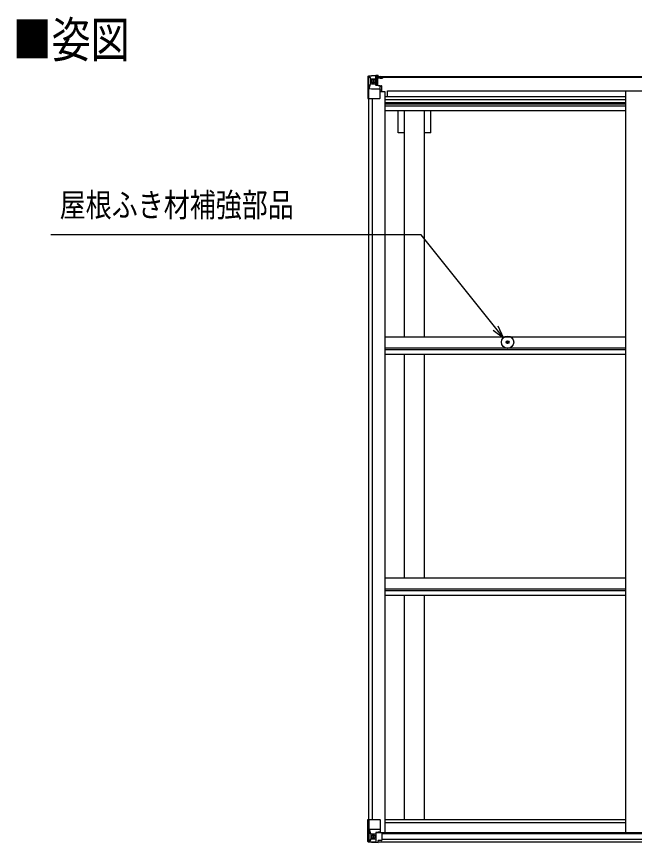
# Model space of a CAD drawing. Units: millimetres, scale not verified. Extents: x -8410 to 8410, y -5940 to 5940.
# Drawn here: x -2776 to -1065, y -250 to 2036 of the extents above; entities that cross this region are included whole.
import ezdxf
from ezdxf.enums import TextEntityAlignment as Align

# ---------------------------------------------------------------- set-up
doc = ezdxf.new("R2010")
doc.units = ezdxf.units.MM
doc.header["$LTSCALE"] = 30
for name, color, linetype in [('0-2_USER1', 3, 'Continuous'), ('0-4_YKK_13', 4, 'Continuous'), ('0-5_YKK_A1', 4, 'Continuous'), ('0-6_YKK_D', 6, 'Continuous')]:
    doc.layers.add(name, color=color, linetype=linetype)
doc.styles.add('ＭＳ ゴシック', font='')
doc.styles.get('ＭＳ ゴシック').set_extended_font_data('MS Gothic')

msp = doc.modelspace()

# ---------------------------------------------------------------- linework, layer by layer
at = {"layer": '0-4_YKK_13'}
for p, q in [((-1803.44, 1870.09), (-1803.44, 1870.05)), ((-1802.5, 1871.09), (-1802.5, 1871.09)), ((-1802.5, 1871.05), (-1802.5, 1871.09)), ((-1793.53, 1871.48), (-1801.45, 1871)), ((-1800.59, 1870.03), (-1800.6, 1869.96)), ((-1800.6, 1809.38), (-1800.6, 1869.96)), ((-1796.63, 1866.59), (-1799.36, 1870.26)), ((-1795.77, 1863.08), (-1793.44, 1863.14)), ((-1795.77, 1849.61), (-1795.77, 1863.08)), ((-1781.44, 1872.27), (-1793.44, 1871.48)), ((-1793.44, 1863.14), (-1781.44, 1863.14)), ((-1787.96, 1855.94), (-1787.96, 1854.98)), ((-1782.44, 1863.14), (-1781.44, 1863.14)), ((-1774.94, 1872.78), (-1781.44, 1872.38)), ((-1781.44, 1846.28), (-1781.44, 1872.38)), ((-1781.44, 1871.5), (-1774.94, 1871.89)), ((-1779.94, 1866.67), (-1781.44, 1866.67)), ((-1779.94, 1863.14), (-1781.44, 1863.14)), ((-1774.94, 1870.97), (-1779.94, 1870.88)), ((-1779.44, 1866.31), (-1779.94, 1866.31)), ((-1775.94, 1861.38), (-1779.94, 1861.38)), ((-1775.94, 1853.18), (-1779.94, 1853.18)), ((-1779.83, 1865.01), (-1775.94, 1865.01)), ((-1779.44, 1867.34), (-1779.44, 1865.38)), ((-1771.44, 1867.34), (-1779.44, 1867.34)), ((-1771.44, 1867.31), (-1779.44, 1867.31)), ((-1769.44, 1865.47), (-1779.44, 1865.38)), ((-1779.44, 1865.22), (-1779.44, 1865.38)), ((-1779.44, 1865.38), (-1779.44, 1865.38)), ((-1775.94, 1845.28), (-1775.94, 1865.25)), ((-1774.94, 1871.89), (-1774.94, 1872.78)), ((-1774.94, 1871.38), (-1774.94, 1871.89)), ((-1774.94, 1871.38), (-1774.94, 1870.97)), ((-1774.94, 1870.97), (-1774.94, 1870.15)), ((-1769.94, 1870.58), (-1769.94, 1870.15)), ((-1769.64, 1870.58), (-1769.94, 1870.58)), ((-1769.64, 1870.58), (-1767.95, 1870.15)), ((-1769.44, 1867.08), (-1764.44, 1867.08)), ((-1769.44, 1865.47), (-1769.44, 1867.08)), ((-1764.44, 1868), (-1764.44, 1867.08)), ((-1764.44, 1867.08), (-1763.44, 1867.08)), ((-1763.44, 1867.08), (-1763.44, 1868)), ((-1763.44, 1867.08), (-1763.44, 1865.51)), ((-1763.44, 1865.4), (-1763.44, 1865.51)), ((-1800.05, 1836.26), (-1795.91, 1848.35)), ((-1800.05, 1836.26), (-1793.44, 1836.05)), ((-1793.44, 1849.58), (-1795.77, 1849.61)), ((-1793.44, 1849.58), (-1781.44, 1849.58)), ((-1793.44, 1849.58), (-1793.44, 1849.58)), ((-1793.44, 1836.05), (-1769.44, 1836.05)), ((-1779.94, 1849.58), (-1781.44, 1849.58)), ((-1780.61, 1846.02), (-1770.26, 1844.37)), ((-1780.61, 1845.39), (-1780.61, 1846.02)), ((-1770.26, 1843.74), (-1780.61, 1845.39)), ((-1770.26, 1844.37), (-1770.26, 1843.74)), ((-1769.99, 1844.29), (-1765.94, 1844.26)), ((-1769.44, 1810.38), (-1769.44, 1843.48)), ((-1764.94, 1832.38), (-1769.44, 1832.38)), ((-1764.94, 1844.25), (-1765.94, 1844.26)), ((-1765.94, 1842.52), (-1764.94, 1842.53)), ((-1764.94, 1828.03), (-1764.94, 1844.25)), ((-1800.6, 1809.38), (-1770.44, 1809.38)), ((-1418.86, 1135.07), (-1417.75, 1135.09)), ((-1418.86, 1134.07), (-1417.75, 1134.05)), ((-1417.75, 1135.09), (-1417.24, 1135.19)), ((-1417.75, 1134.05), (-1417.24, 1133.95)), ((-1417.14, 1135.7), (-1417.24, 1135.19)), ((-1417.14, 1133.43), (-1417.24, 1133.95)), ((-1417.12, 1136.81), (-1417.14, 1135.7)), ((-1417.12, 1132.32), (-1417.14, 1133.43)), ((-1416.12, 1136.81), (-1416.1, 1135.7)), ((-1416.12, 1132.32), (-1416.1, 1133.43)), ((-1416.1, 1135.7), (-1416, 1135.19)), ((-1416.1, 1133.43), (-1416, 1133.95)), ((-1415.48, 1135.09), (-1416, 1135.19)), ((-1415.48, 1134.05), (-1416, 1133.95)), ((-1414.37, 1135.07), (-1415.48, 1135.09)), ((-1414.37, 1134.07), (-1415.48, 1134.05)), ((-1803.44, -186.6), (-1770.44, -186.6)), ((-1803.44, -247.31), (-1803.44, -186.6)), ((-1800.6, -186.6), (-1800.6, -247.18)), ((-1769.44, -187.6), (-1769.44, -220.69)), ((-1800.05, -213.48), (-1793.44, -213.26)), ((-1800.05, -213.48), (-1795.91, -225.56)), ((-1793.44, -226.8), (-1795.77, -226.83)), ((-1795.77, -226.83), (-1795.77, -240.3)), ((-1793.44, -213.26), (-1769.44, -213.26)), ((-1793.44, -226.8), (-1793.44, -226.8)), ((-1781.44, -226.8), (-1793.44, -226.8)), ((-1781.44, -222.81), (-1774.94, -222.81)), ((-1781.44, -222.81), (-1781.44, -249.6)), ((-1770.26, -220.95), (-1780.61, -222.61)), ((-1780.61, -222.61), (-1780.61, -222.81)), ((-1777.92, -222.81), (-1770.26, -221.59)), ((-1774.94, -222.81), (-1765.94, -222.84)), ((-1770.26, -221.59), (-1770.26, -220.95)), ((-1764.94, -223.75), (-1764.94, -243.91)), ((-1802.5, -248.26), (-1802.5, -248.31)), ((-1793.53, -248.69), (-1801.45, -248.22)), ((-1800.59, -247.25), (-1800.6, -247.18)), ((-1796.63, -243.81), (-1799.36, -247.47)), ((-1795.77, -240.3), (-1793.44, -240.36)), ((-1793.44, -240.35), (-1781.44, -240.35)), ((-1781.44, -249.48), (-1793.44, -248.7)), ((-1788.92, -233.16), (-1788.92, -232.2)), ((-1774.94, -249.99), (-1774.94, -244.05)), ((-1765.94, -244.62), (-1774.94, -244.68))]:
    msp.add_line(p, q, dxfattribs=at)
for points in [[(-1803.44, 1870.05), (-1803.44, 1809.38), (-1800.6, 1809.38)], [(-1802.5, 1871.09), (-1793.44, 1871.65), (-1781.44, 1872.38)], [(-1789.88, 1856.9), (-1790.84, 1856.9), (-1790.84, 1857.86), (-1789.88, 1857.86)], [(-1788.92, 1858.82), (-1788.92, 1859.78), (-1787.96, 1859.78), (-1787.96, 1858.82)], [(-1787.96, 1854.98), (-1788.92, 1854.98), (-1788.92, 1855.94)], [(-1787, 1857.86), (-1786.04, 1857.86), (-1786.04, 1856.9), (-1787, 1856.9)], [(-1774.94, 1871.38), (-1779.94, 1871.38), (-1779.94, 1845.92)], [(-1779.44, 1866.31), (-1771.44, 1866.31), (-1771.44, 1868)], [(-1764.44, 1865.35), (-1779.44, 1865.22), (-1779.44, 1865.22)], [(-1769.44, 1865.47), (-1769.44, 1865.46), (-1763.44, 1865.51)], [(-1765.94, 1844.26), (-1765.94, 1842.52), (-1769.44, 1842.51)], [(-1802.5, -248.31), (-1793.44, -248.86), (-1774.94, -249.99)], [(-1789.88, -235.08), (-1790.84, -235.08), (-1790.84, -234.12), (-1789.88, -234.12)], [(-1788.92, -232.2), (-1787.96, -232.2), (-1787.96, -233.16)], [(-1787.96, -236.04), (-1787.96, -237), (-1788.92, -237), (-1788.92, -236.04)], [(-1787, -234.12), (-1786.04, -234.12), (-1786.04, -235.08), (-1787, -235.08)], [(-1764.94, -243.91), (-1764.95, -244.01), (-1774.94, -244.05)]]:
    msp.add_lwpolyline(points, dxfattribs=at)
for centre, radius in [((-1788.44, 1857.38), 5.3), ((-1416.62, 1134.57), 17), ((-1416.62, 1134.57), 4), ((-1788.44, -234.6), 5.3)]:
    msp.add_circle(centre, radius, dxfattribs=at)
for centre, radius, start, end in [((-1802.44, 1870.09), 0.999, 93.4424, 179.95083), ((-1802.44, 1870.09), 1, 93.50017, 180.00079), ((-1802.44, 1870.05), 0.999, 93.4424, 179.95083), ((-1801.29, 1883.7), 12.7, 269.24466, 275.10311), ((-1799.31, 1870.09), 1.28, 131.17831, 182.45895), ((-1789.88, 1858.82), 0.96, 270, 0), ((-1789.88, 1855.94), 0.96, 0, 90), ((-1787, 1858.82), 0.96, 180, 270), ((-1787, 1855.94), 0.96, 90, 180), ((-1779.44, 1867.84), 0.5, 179.99802, 269.99691), ((-1779.44, 1867.81), 0.5, 180.00109, 270.00109), ((-1779.44, 1864.88), 0.5, 90.52895, 180.04464), ((-1779.43, 1864.71), 0.513, 91.88028, 181.04707), ((-1764.3, 1873.04), 7.69, 268.96999, 276.43426), ((-1780.5, 1846.96), 0.937, 182.32209, 263.26766), ((-1780.5, 1846.32), 0.937, 182.32209, 263.26766), ((-1770.37, 1843.44), 0.937, 2.32209, 83.26766), ((-1770.37, 1842.81), 0.937, 2.32209, 83.26766), ((-1770.44, 1810.38), 1, 270, 0), ((-1416.62, 1134.57), 2.3, 167.44414, 192.55586), ((-1416.62, 1134.57), 2.3, 77.44414, 102.55586), ((-1416.62, 1134.57), 2.3, 257.44414, 282.55586), ((-1416.62, 1134.57), 2.3, 347.44414, 12.55586), ((-1770.44, -187.6), 1, 0, 90), ((-1780.5, -223.54), 0.937, 96.73234, 129.06602), ((-1770.37, -220.02), 0.937, 276.73234, 357.67791), ((-1770.37, -220.66), 0.937, 276.73234, 357.67791), ((-1802.44, -247.27), 0.999, 180.04917, 266.5576), ((-1802.44, -247.31), 0.999, 180.04917, 266.5576), ((-1802.44, -247.31), 1, 179.99921, 266.49983), ((-1801.28, -260.92), 12.7, 84.89689, 90.75534), ((-1799.31, -247.31), 1.28, 177.54105, 228.82169), ((-1789.88, -233.16), 0.96, 270, 0), ((-1789.88, -236.04), 0.96, 0, 90), ((-1787, -233.16), 0.96, 180, 270), ((-1787, -236.04), 0.96, 90, 180)]:
    msp.add_arc(centre, radius, start, end, dxfattribs=at)
for centre, major_axis, ratio, start_param, end_param in [((-1601.5, 1883.4), (201, 12.36), 0.060933, 3.1373463, 3.1378449), ((-1800.5, 1871.17), (2, 0.12), 0.060933, 3.1378449, 4.2119296), ((-1800.31, 1868.07), (-0.02, 3), 0.466854, 5.5234897, 6.1575023), ((-1798.64, 1863), (0.03, 5), 0.573921, 4.7320603, 5.5159136), ((-1875.19, 1863.14), (81.75, 0), 0.061163, 0, 0.0007725), ((-1799.33, 1838.61), (0.85, 2.32), 0.403757, 2.3087461, 3.2744049), ((-1797.18, 1849.63), (0, 3), 0.468246, 4.2703918, 4.7058971), ((-1799.33, -215.83), (0.85, -2.32), 0.403757, 3.0087805, 3.9744392), ((-1797.18, -226.85), (0, -3), 0.468246, 1.5772882, 2.0127935), ((-1765.94, -223.75), (1, -0.021), 0.906239, 0.0187047, 1.589501), ((-1800.5, -248.39), (2, -0.12), 0.060933, 2.0712557, 3.1453404), ((-1601.5, -260.62), (201, -12.36), 0.060933, 3.1453404, 3.145839), ((-1800.31, -245.29), (-0.02, -3), 0.466854, 0.125683, 0.7596956), ((-1798.64, -240.22), (0.03, -5), 0.573921, 0.7672717, 1.551125), ((-1875.19, -240.35), (81.75, 0), 0.061163, 6.2824128, 6.2831853), ((-1765.94, -243.91), (1, 0.012), 0.707053, 4.7036637, 6.124411)]:
    msp.add_ellipse(centre, major_axis=major_axis, ratio=ratio, start_param=start_param, end_param=end_param, dxfattribs=at)
at = {"layer": '0-5_YKK_A1'}
for p, q in [((-1779.94, 1870.15), (1081.06, 1870.15)), ((-1779.94, 1868), (1081.06, 1868)), ((-1748.94, 1814.35), (-1748.94, 1829.87)), ((-1748.94, 1829.87), (1050.06, 1829.87)), ((-1090.44, 1829.85), (-1090.44, -222.62)), ((-1801.44, 1809.38), (-1801.44, -186.6)), ((-1791.74, 1809.38), (-1791.74, -186.6)), ((-1769.44, 1828.03), (-1756.44, 1828.03)), ((-1756.44, 1828.03), (-1756.44, -222.62)), ((-1756.44, 1814.35), (-1090.44, 1814.35)), ((-1756.44, 1805.96), (-1090.44, 1805.96)), ((-1756.44, 1797.76), (-1090.44, 1797.76)), ((-1756.44, 1793.83), (-1090.44, 1793.83)), ((-1756.44, 1788.75), (-1090.44, 1788.75)), ((-1756.44, 1775.74), (-1090.44, 1775.74)), ((-1719.64, 1714.15), (-1719.64, 1775.74)), ((-1701.94, 1149.09), (-1701.94, 1775.74)), ((-1646.94, 1149.09), (-1646.94, 1775.74)), ((-1629.24, 1714.15), (-1629.24, 1775.74)), ((-1701.94, 1714.15), (-1719.64, 1714.15)), ((-1629.24, 1714.15), (-1646.94, 1714.15)), ((-1756.41, 1149.09), (-1090.44, 1149.09)), ((-1756.41, 1119.35), (-1090.44, 1119.35)), ((-1756.41, 1114.8), (-1090.44, 1114.8)), ((-1756.41, 1101.79), (-1090.44, 1101.79)), ((-1701.94, 482.09), (-1701.94, 1101.79)), ((-1646.94, 482.09), (-1646.94, 1101.79)), ((-1756.41, 482.09), (-1090.44, 482.09)), ((-1756.41, 452.36), (-1090.44, 452.36)), ((-1756.41, 447.81), (-1090.44, 447.81)), ((-1756.41, 434.8), (-1090.44, 434.8)), ((-1701.94, -186.45), (-1701.94, 434.8)), ((-1646.94, -186.45), (-1646.94, 434.8)), ((-1756.44, -186.45), (-1090.44, -186.45)), ((-1756.44, -194.79), (-1090.44, -194.79)), ((-1776.7, -222.62), (1077.83, -222.62)), ((-1764.94, -224.88), (1066.06, -224.88)), ((-1774.94, -248.39), (1076.06, -248.39)), ((-1764.94, -240.49), (1066.06, -240.49))]:
    msp.add_line(p, q, dxfattribs=at)
at = {"layer": '0-6_YKK_D'}
for points in [[(-1428.44, 1146.78), (-1449.64, 1173.36), (-1655.64, 1431.74), (-2681.61, 1431.74)], [(-1456.76, 1167.68), (-1428.44, 1146.78), (-1442.52, 1179.04)]]:
    msp.add_lwpolyline(points, dxfattribs=at)

# ---------------------------------------------------------------- texts
at = {"layer": '0-2_USER1', "style": 'ＭＳ ゴシック', "width": 0.8}
msp.add_text('■姿図', height=98.97, dxfattribs=at).set_placement((-2787.05, 1892.79), align=Align.BOTTOM_LEFT)
at = {"layer": '0-6_YKK_D', "style": 'ＭＳ ゴシック', "width": 0.8}
msp.add_text('屋根ふき材補強部品', height=65.98, dxfattribs=at).set_placement((-2656.64, 1461.73), align=Align.BOTTOM_LEFT)

doc.saveas('drawing.dxf')
